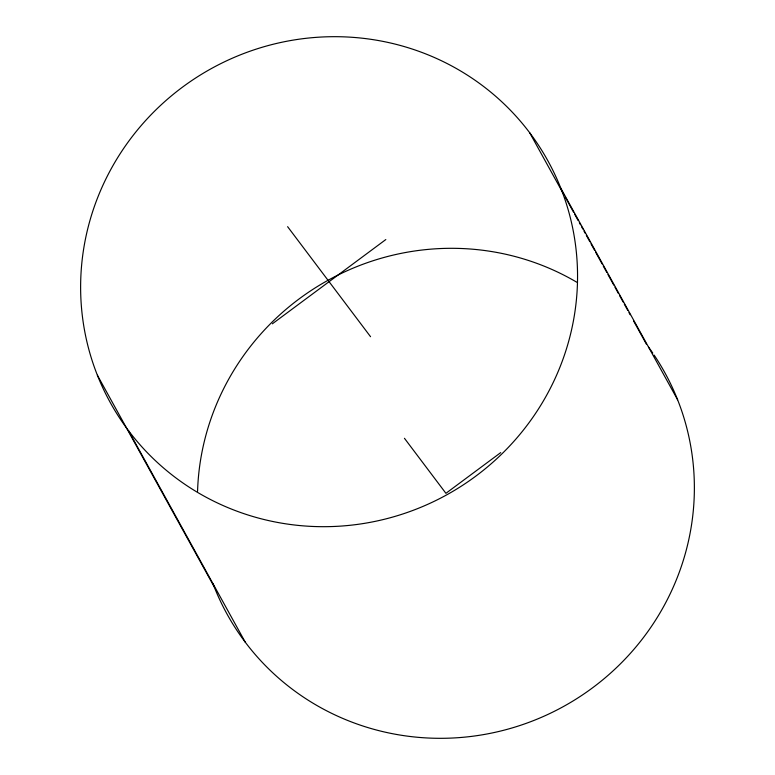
<?xml version="1.0" encoding="UTF-8"?>
<svg xmlns="http://www.w3.org/2000/svg" width="775" height="775" viewBox="0 0 775 775"><rect width="100%" height="100%" fill="white"/><g stroke="black" fill="none" stroke-linecap="round" stroke-linejoin="round"><path stroke-width="1.16" d="M272.354 323.814L385.824 239.553M500.728 452.61L445.916 493.317L404.443 438.292M287.612 226.668L370.557 336.708M560.79 188.151A249.967 243.466 -28.9 0 1 290.925 524.559A249.967 243.466 -28.9 0 1 135.538 132.351A249.967 243.466 -28.9 0 1 560.79 188.151L677.621 399.784M529.683 132.728L564.142 195.164M565.314 197.276L573.49 212.088M574.653 214.21L578.16 220.555M579.332 222.677L580.494 224.789M581.667 226.901L582.839 229.022M584.001 231.134L585.173 233.256M586.336 235.368L589.843 241.722M591.015 243.834L594.512 250.18M595.684 252.301L602.107 263.936M603.279 266.058L606.786 272.403M607.949 274.524L613.79 285.103M614.962 287.215L618.469 293.57M619.632 295.682L623.139 302.037M624.311 304.149L627.808 310.494M628.98 312.616L630.153 314.728M633.65 321.082L646.505 344.362M128.495 430.638L245.317 642.272M97.379 375.216L214.21 586.849M654.129 355.086A249.967 243.466 -28.9 0 1 557.535 709.687A249.967 243.466 -28.9 0 1 212.912 583.517M197.567 491.243A249.967 243.466 -28.9 0 1 576.707 282.177M648.636 347.229A249.967 243.466 -28.9 0 1 652.783 353.09"/></g></svg>
